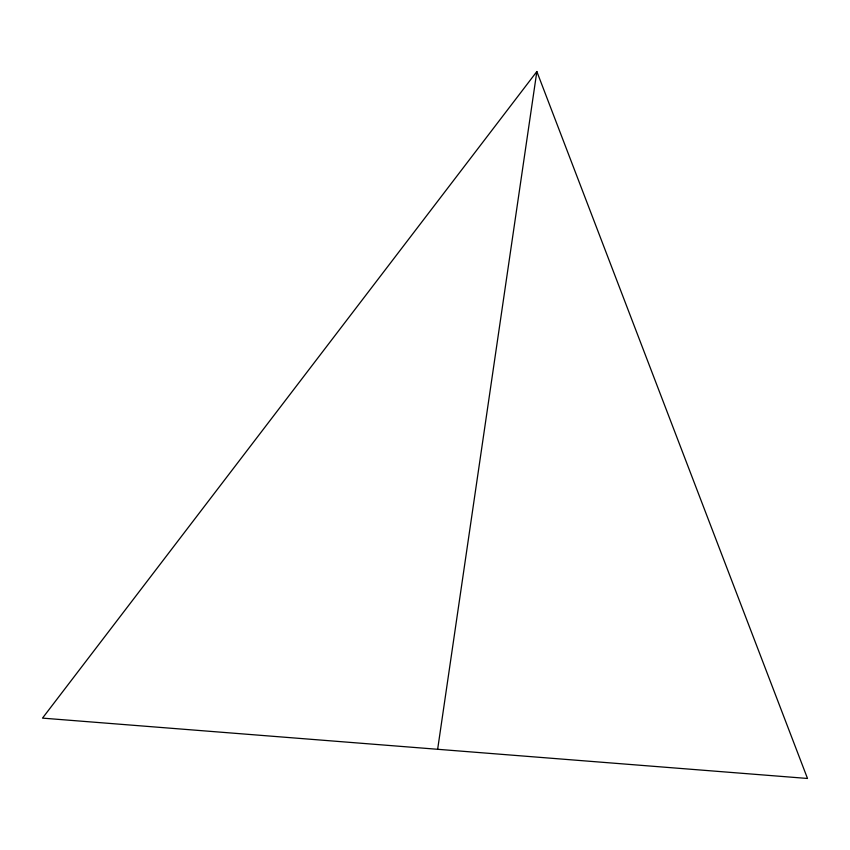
<?xml version="1.0" encoding="UTF-8"?>
<svg xmlns="http://www.w3.org/2000/svg" width="850" height="850" viewBox="0 0 850 850"><rect width="100%" height="100%" fill="white"/><g stroke="black" fill="none" stroke-linecap="round" stroke-linejoin="round"><path stroke-width="1.27" d="M437.644 749.286L536.849 71.538L807.5 778.462L42.5 718.122L536.849 71.538"/></g></svg>
